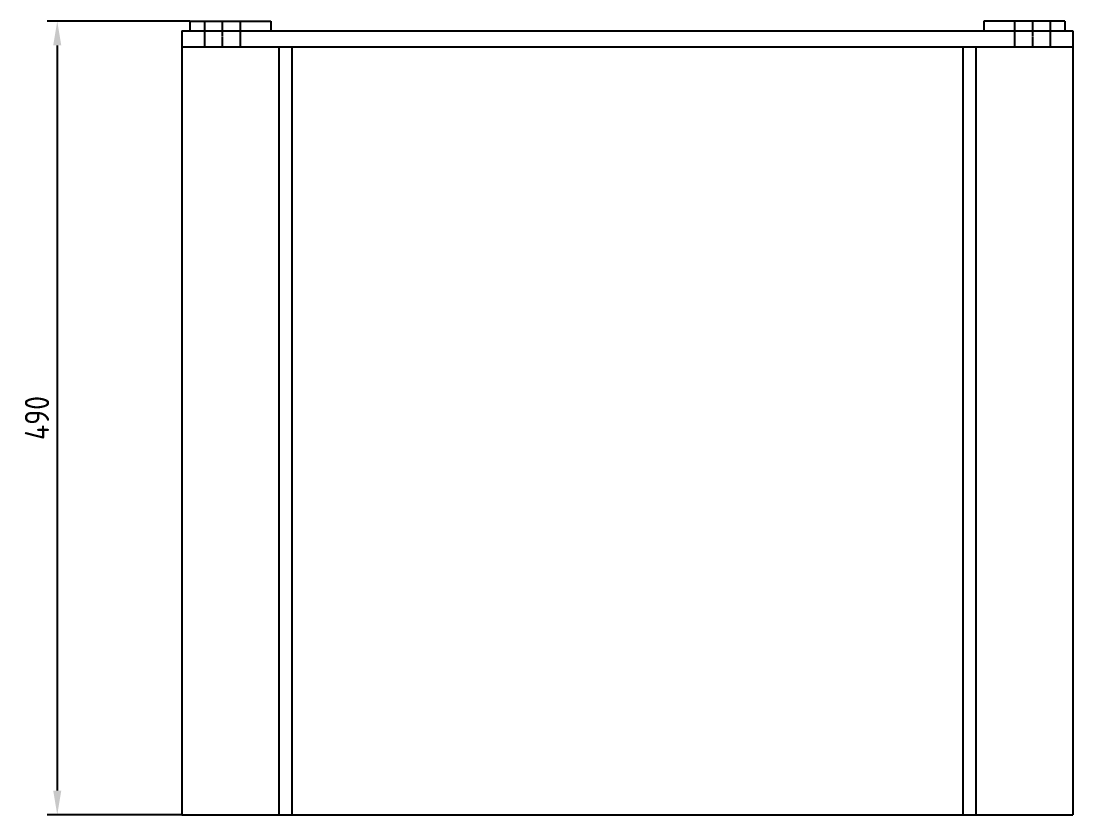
# Model space of a CAD drawing. Header units: millimetres. Extents: x -25976 to -4798, y -663 to 15440.
# Drawn here: x -11296 to -10646, y 6134 to 6624 of the extents above; entities that cross this region are included whole.
import ezdxf

# ---------------------------------------------------------------- set-up
doc = ezdxf.new("R2010")
doc.units = ezdxf.units.MM
doc.header["$LTSCALE"] = 0.25
doc.linetypes.add('CENTER', pattern=[50.8, 31.75, -6.35, 6.35, -6.35])
doc.linetypes.add('HIDDEN', pattern=[9.525, 6.35, -3.175])
for name, color, linetype in [('Cen', 5, 'CENTER'), ('Con', 6, 'Continuous'), ('Hide', 2, 'HIDDEN')]:
    doc.layers.add(name, color=color, linetype=linetype)
doc.styles.add('Style1', font='romans.shx', dxfattribs={"width": 0.8})
doc.dimstyles.new('Dia_5', dxfattribs={"dimscale": 5, "dimtxt": 3, "dimasz": 3, "dimexe": 1.25, "dimexo": 0, "dimgap": 1, "dimtad": 1, "dimtoh": 1, "dimdec": 3, "dimtxsty": 'Style1', "dimcen": 2.5, "dimclrt": 3, "dimadec": 0, "dimazin": 0, "dimtfac": 1, "dimtdec": 3, "dimtmove": 0, "dimatfit": 2, "dimfxl": 1, "dimarcsym": 0})

# ---------------------------------------------------------------- blocks, each defined once
blk = doc.blocks.new('*D282')
at = {"layer": 'Con', "color": 0, "linetype": 'ByBlock', "lineweight": -2, "transparency": 16777216}
for p, q in [((-11191.36, 6624), (-11279.46, 6624)), ((-11273.21, 6609), (-11273.21, 6149)), ((-11196.36, 6134), (-11279.46, 6134))]:
    blk.add_line(p, q, dxfattribs=at)
at = {"layer": 'Con', "color": 0, "transparency": 16777216}
for points in [[(-11275.71, 6609), (-11270.71, 6609), (-11273.21, 6624)], [(-11275.71, 6149), (-11270.71, 6149), (-11273.21, 6134)]]:
    blk.add_solid(points, dxfattribs=at)
at = {"layer": 'Con', "color": 3, "transparency": 16777216, "insert": (-11285.71, 6379), "char_height": 15, "attachment_point": 5, "rotation": 90, "style": 'Style1'}
blk.add_mtext('490', dxfattribs=at)

msp = doc.modelspace()

# ---------------------------------------------------------------- linework, layer by layer
at = {"layer": 'Cen'}
for p, q in [((-11171.35909, 6623.99635), (-11171.35909, 6607.99635)), ((-10671.35909, 6623.99635), (-10671.35909, 6607.99635))]:
    msp.add_line(p, q, dxfattribs=at)
at = {"layer": 'Cen', "ltscale": 0.2}
for p, q in [((-11171.35909, 6623.99635), (-11171.35909, 6607.99635)), ((-10671.35909, 6623.99635), (-10671.35909, 6607.99635))]:
    msp.add_line(p, q, dxfattribs=at)
at = {"layer": 'Con'}
for p, q in [((-11191.35909, 6623.99635), (-11141.35909, 6623.99635)), ((-11191.35909, 6623.99635), (-11191.35909, 6617.99635)), ((-11141.35909, 6623.99635), (-11141.35909, 6617.99635)), ((-10651.35909, 6623.99635), (-10701.35909, 6623.99635)), ((-10701.35909, 6623.99635), (-10701.35909, 6617.99635)), ((-10651.35909, 6623.99635), (-10651.35909, 6617.99635)), ((-11196.35909, 6617.99635), (-10646.35909, 6617.99635)), ((-11196.35909, 6617.99635), (-11196.35909, 6133.99635)), ((-10646.35909, 6617.99635), (-10646.35909, 6133.99635)), ((-11196.35909, 6607.99635), (-10646.35909, 6607.99635)), ((-11136.35909, 6607.99635), (-11136.35909, 6133.99635)), ((-11128.35909, 6607.99635), (-11128.35909, 6133.99635)), ((-10714.35909, 6607.99635), (-10714.35909, 6133.99635)), ((-10706.35909, 6607.99635), (-10706.35909, 6133.99635)), ((-11196.35909, 6133.99635), (-10646.35909, 6133.99635))]:
    msp.add_line(p, q, dxfattribs=at)
at = {"layer": 'Hide', "ltscale": 0.2}
for p, q in [((-11182.35909, 6623.99635), (-11182.35909, 6607.99635)), ((-11160.35909, 6623.99635), (-11160.35909, 6607.99635)), ((-10682.35909, 6623.99635), (-10682.35909, 6607.99635)), ((-10660.35909, 6623.99635), (-10660.35909, 6607.99635))]:
    msp.add_line(p, q, dxfattribs=at)

# ---------------------------------------------------------------- dimensions: what is measured, and where the dimension line sits
at = {"layer": 'Con'}
dim = msp.add_linear_dim(base=(-11273.21343, 6133.99635), p1=(-11191.35909, 6623.99635), p2=(-11196.35909, 6133.99635), angle=90, dimstyle='Dia_5', override={"dimarcsym": 1}, dxfattribs=at)
dim.commit()
dim.dimension.update_dxf_attribs({"geometry": '*D282', "text_midpoint": (-11285.71343, 6378.99635)})

doc.saveas('drawing.dxf')
